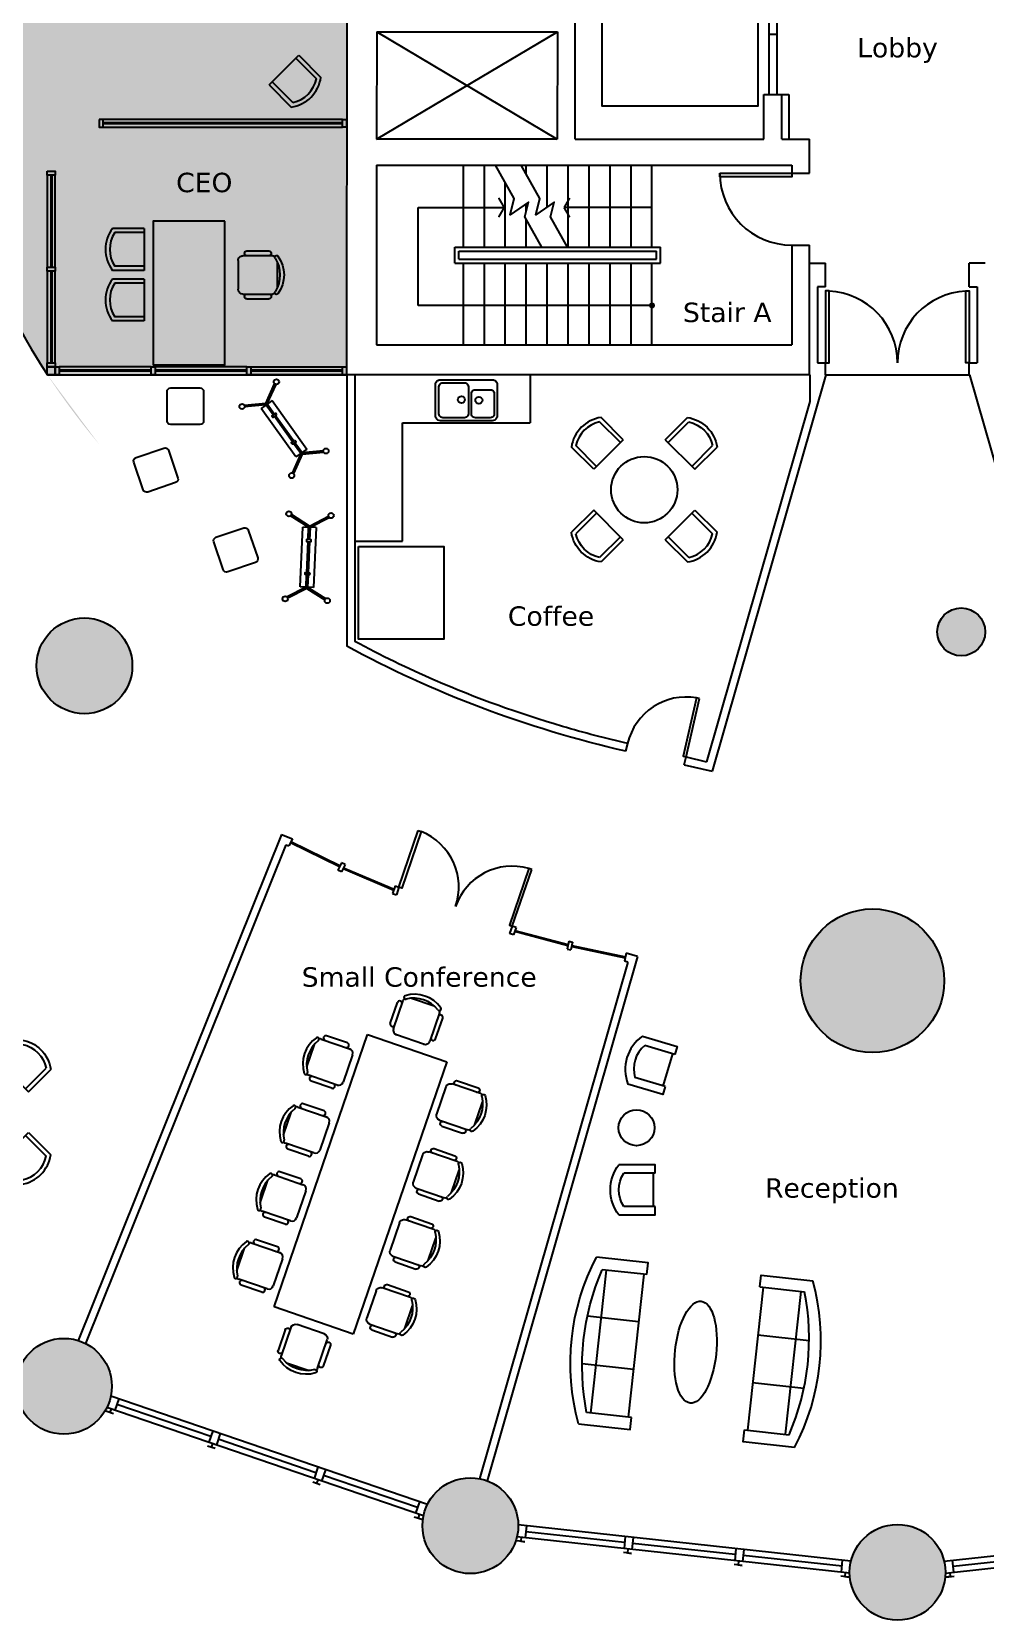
# Model space of a CAD drawing. Header units: centimetres. Extents: x -2286 to 2286, y -2018 to 2018.
# Drawn here: x -1102 to 112, y -2018 to 3 of the extents above; entities that cross this region are included whole.
import ezdxf
from ezdxf.enums import TextEntityAlignment as Align

# ---------------------------------------------------------------- set-up
doc = ezdxf.new("R2010")
doc.units = ezdxf.units.CM
doc.header["$LTSCALE"] = 48
doc.header["$MEASUREMENT"] = 0
doc.layers.get('0').update_dxf_attribs({"linetype": 'CONTINUOUS'})
for name, color, linetype in [('A-door', 3, 'CONTINUOUS'), ('A-door-elev', 44, 'CONTINUOUS'), ('A-eqpt', 181, 'CONTINUOUS'), ('A-flor-patn', 5, 'CONTINUOUS'), ('A-flor-shft', 5, 'CONTINUOUS'), ('A-flor-strs', 12, 'CONTINUOUS'), ('A-mlwk', 30, 'CONTINUOUS'), ('A-note', 7, 'CONTINUOUS'), ('A-plbg-fixt', 3, 'CONTINUOUS'), ('A-wall', 1, 'CONTINUOUS'), ('A-wall-core', 7, 'CONTINUOUS'), ('A-wall-head', 8, 'CONTINUOUS'), ('A-wall-shel', 9, 'CONTINUOUS'), ('Elevator', 6, 'CONTINUOUS')]:
    doc.layers.add(name, color=color, linetype=linetype)
for name, color, linetype, true_color in [('A-flor-fill', 7, 'CONTINUOUS', 0xe8eafd), ('A-furn', 7, 'CONTINUOUS', 0x007300), ('A-furn-glass', 7, 'CONTINUOUS', 0x009494), ('A-furn-syst', 7, 'CONTINUOUS', 0x850000), ('A-shel-fill', 7, 'CONTINUOUS', 0x949494)]:
    doc.layers.add(name, color=color, linetype=linetype, true_color=true_color)
doc.styles.add('Title', font='verdana.ttf')

# ---------------------------------------------------------------- blocks, each defined once
blk = doc.blocks.new('Sofa-metric')
at = {"linetype": 'Continuous'}
for p, q in [((-30.48005080000001, -82.40293400000998), (-30.48007620000001, -16.7566340000099)), ((30.47992379999999, -82.40293400000998), (30.47994919999999, -16.7566340000099)), ((-91.44006858, -86.36000000001002), (-91.44006858, -29.13278400001005)), ((-91.43960376, -33.99002600001009), (91.43949199999999, -33.99002600001009)), ((91.43994919999999, -86.36000000001002), (91.43994919999999, -29.13278400001005)), ((-91.44006858, -82.40293400000998), (91.43994919999999, -82.40293400000998))]:
    blk.add_line(p, q, dxfattribs=at)
for points in [[(-91.44006858, -86.36000000001002), (-106.68006858, -86.36000000001002), (-106.68006858, -20.32000000001002)], [(106.6799492, -20.32000000001002), (106.6799492, -86.36000000001002), (91.43994919999999, -86.36000000001002)]]:
    blk.add_lwpolyline(points, dxfattribs=at)
for centre, radius, start, end in [((0, -290.1950000000101), 290.1950000000101, 68.43141000000074, 111.5686000000006), ((-2.540000000806231e-05, -323.07987200001), 307.8398719999932, 72.72032999999948, 107.2797000000005)]:
    blk.add_arc(centre, radius, start, end, dxfattribs=at)
blk = doc.blocks.new('OfficeChair')
at = {"color": 0}
for p, q in [((-9.599999999999909, 2.400000000000091), (-9.599999999999909, 17.40000000000009)), ((-5.952091793397813, 19.79999999999995), (5.952091793397813, 19.79999999999995)), ((9.599999999999909, 17.40000000000009), (9.599999999999909, 2.400000000000091)), ((-12, 4.400000000000091), (-12, 15.40000000000009)), ((12, 4.400000000000091), (12, 15.40000000000009)), ((7.199999999999818, 0), (-7.199999999999818, 0))]:
    blk.add_line(p, q, dxfattribs=at)
for centre, radius, start, end in [((-10.80000000000018, 15.40000000000009), 1.2, 0, 180), ((-8.93427515625126, 19.21854397323614), 0.8634848993067097, 126.1745029890212, 306.1745029890212), ((-7.199999999999818, 17.40000000000009), 2.4, 153.7164312021626, 180), ((0, 7), 16, 53.8254970109788, 126.1745029890212), ((0, 5.258873381212197), 15.71215325983861, 57.57575250459609, 122.4242474954039), ((8.93427515625126, 19.21854397323614), 0.8634848993067097, 233.8254970109788, 53.8254970109788), ((7.199999999999818, 17.40000000000009), 2.4, 0, 26.28356879783745), ((10.80000000000018, 15.40000000000009), 1.2, 0, 180), ((-10.80000000000018, 4.400000000000091), 1.2, 180, 0), ((-7.199999999999818, 2.400000000000091), 2.4, 180, 270), ((7.199999999999818, 2.400000000000091), 2.4, 270, 0), ((10.80000000000018, 4.400000000000091), 1.2, 180, 0)]:
    blk.add_arc(centre, radius, start, end, dxfattribs=at)
blk = doc.blocks.new('CoffeeChair')
at = {"linetype": 'Continuous'}
for p, q in [((-10.49999999978263, -6.756363620752381e-05), (-10.50010151138667, 15.77575360218032)), ((-8.399999999825923, -5.405090894328168e-05), (-8.400094464599533, 14.68062594878722)), ((8.399999999826377, 5.405090894328168e-05), (8.399905535052767, 14.68073405060511)), ((10.49999999978286, 6.756363620752381e-05), (10.4998984887593, 15.77579851126859)), ((10.49999999978286, 6.756363620752381e-05), (-10.49999999978263, -6.756363620752381e-05))]:
    blk.add_line(p, q, dxfattribs=at)
for radius, start, end in [(17.54929558892543, 53.25083670738347, 126.7494083498814), (15.44929558892548, 57.06374148575811, 122.9369358688072)]:
    blk.add_arc((-7.144025016714295e-05, 1.714205174906283), radius, start, end, dxfattribs=at)
blk = doc.blocks.new('Armchair')
at = {"linetype": 'Continuous'}
for p, q in [((-8.400000000000091, -1.090599999999995), (-8.400000000000091, 14.68068000000017)), ((8.400000000000091, -1.090599999999995), (8.400000000000091, 14.68068000000017)), ((-8.400000000000091, 0), (8.400000000000091, 0))]:
    blk.add_line(p, q, dxfattribs=at)
for points in [[(-8.399999999999864, -1.090600000000222), (-12.59999999999991, -1.090600000000222), (-12.59999999999991, 17.10940000000005)], [(12.60000000000014, 17.10940000000005), (12.60000000000014, -1.090600000000222), (8.400000000000091, -1.090600000000222)]]:
    blk.add_lwpolyline(points, dxfattribs=at)
for centre, radius, start, end in [((1.415871179233363e-05, 0.7710485230256836), 20.63253188985312, 52.36092215948872, 127.6390757890341), ((6.040997072886967e-05, 1.71420517533079), 15.44929558892548, 57.0634328084535, 122.9366271914925)]:
    blk.add_arc(centre, radius, start, end, dxfattribs=at)
blk = doc.blocks.new('Sink')
for points in [[(-13, 20.5), (13, 20.5), (13.64701334635447, 20.41477457682299), (14.25, 20.1650390625), (14.76774088541697, 19.76774088541674), (15.1650390625, 19.25), (15.41477457682322, 18.64701334635424), (15.5, 18), (15.5, 2.5), (15.41477457682322, 1.852986653645985), (15.1650390625, 1.25), (14.76774088541697, 0.7322591145834849), (14.25, 0.3349609375), (13.64701334635447, 0.08522542317723492), (13, 0), (-13, 0), (-13.64701334635447, 0.08522542317723492), (-14.25, 0.3349609375), (-14.76774088541697, 0.7322591145834849), (-15.1650390625, 1.25), (-15.41477457682322, 1.852986653645985), (-15.5, 2.5), (-15.5, 18), (-15.41477457682322, 18.64701334635424), (-15.1650390625, 19.25), (-14.76774088541697, 19.76774088541674), (-14.25, 20.1650390625), (-13.64701334635447, 20.41477457682299), (-13, 20.5)], [(-11.75, 19), (-1, 19), (-0.4823811848955302, 18.93182373046875), (0, 18.73203531901049), (0.4141845703125, 18.4141845703125), (0.7320353190107198, 18), (0.93182373046875, 17.51761881510424), (1, 17), (1, 3.5), (0.93182373046875, 2.982381184895985), (0.7320353190107198, 2.5), (0.4141845703125, 2.0858154296875), (0, 1.767964680989735), (-0.4823811848955302, 1.56817626953125), (-1, 1.5), (-11.75, 1.5), (-12.26761881510447, 1.56817626953125), (-12.75, 1.767964680989735), (-13.1641845703125, 2.0858154296875), (-13.48203531901072, 2.5), (-13.68182373046875, 2.982381184895985), (-13.75, 3.5), (-13.75, 17), (-13.68182373046875, 17.51761881510424), (-13.48203531901072, 18), (-13.1641845703125, 18.4141845703125), (-12.75, 18.73203531901049), (-12.26761881510447, 18.93182373046875), (-11.75, 19)], [(4.5, 15.5), (12, 15.5), (12.51761881510447, 15.43182373046875), (13, 15.23203531901049), (13.4141845703125, 14.9141845703125), (13.73203531901072, 14.5), (13.93182373046875, 14.01761881510424), (14, 13.5), (14, 3.5), (13.93182373046875, 2.982381184895985), (13.73203531901072, 2.5), (13.4141845703125, 2.0858154296875), (13, 1.767964680989735), (12.51761881510447, 1.56817626953125), (12, 1.5), (4.5, 1.5), (3.98238118489553, 1.56817626953125), (3.5, 1.767964680989735), (3.0858154296875, 2.0858154296875), (2.76796468098928, 2.5), (2.56817626953125, 2.982381184895985), (2.5, 3.5), (2.5, 13.5), (2.56817626953125, 14.01761881510424), (2.76796468098928, 14.5), (3.0858154296875, 14.9141845703125), (3.5, 15.23203531901049), (3.98238118489553, 15.43182373046875), (4.5, 15.5)]]:
    blk.add_lwpolyline(points)
for centre in [(-2.5, 10.5), (6.25, 10.25)]:
    blk.add_circle(centre, 1.75)
blk = doc.blocks.new('*U7')
at = {"layer": 'A-furn', "yscale": 2.54, "zscale": 2.54}
for p, xscale, rotation in [((-59.43973203721407, 20.39536481168221), 2.54, 71.06153186498028), ((59.43973203721436, -20.39536481168164), -2.54, 251.0615318649803)]:
    blk.add_blockref('OfficeChair', p, dxfattribs=dict(at, xscale=xscale, rotation=rotation))
blk = doc.blocks.new('*U8')
at = {"layer": 'A-wall', "color": 0, "linetype": 'ByBlock', "lineweight": -2, "transparency": 16777216}
for p in [(89.03125351444827, 259.4704189260233), (59.35416900963218, 172.9802792840156), (29.67708450481609, 86.49013964200778), (0, 0)]:
    blk.add_blockref('*U7', p, dxfattribs=at)

msp = doc.modelspace()

# ---------------------------------------------------------------- hatches: boundary and pattern name
at = {"layer": 'A-flor-fill'}
h = msp.add_hatch(color=256, dxfattribs=at)
h.dxf.hatch_style = 1
h.paths.add_polyline_path([(1038.39236687405, 1201.298669397598, 1), (916.4723668740497, 1201.298669397598, 1)])
h.paths.add_polyline_path([(1916.516703142678, 128.748963809152, 1), (2099.396703142678, 128.748963809152, 1)])
h.paths.add_polyline_path([(1607.486372009439, -116.9105131654046, 1), (1485.566372009439, -116.9105131654046, 1)])
h.paths.add_polyline_path([(91.55092720561959, 923.9920623268588, 1), (-91.3290727943803, 923.9920623268588, 1)])
h.paths.add_polyline_path([(111.4973584997558, -760.3382769764362, 1), (50.53735849975578, -760.3382769764362, 1)])
h.paths.add_polyline_path([(732.6353299377148, -993.1944696397625, 1), (671.6753299377148, -993.1944696397625, 1)])
h.paths.add_polyline_path([(59.52319557057933, -1204.308879529106, 1), (-123.3568044294208, -1204.308879529106, 1)])
h.paths.add_polyline_path([(-973.8901556576553, -803.5186536380791, 1), (-1095.810155657655, -803.5186536380791, 1)])
h.paths.add_polyline_path([(-1140.830466512913, -685.0511847122086, 1), (-1201.790466512913, -685.0511847122086, 1)])
h.paths.add_polyline_path([(-1052.920558636741, 776.1319916199685, 1), (-1113.880558636741, 776.1319916199685, 1)])
h.paths.add_polyline_path([(-1309.946514832543, 671.0814089904317, 1), (-1127.066514832543, 671.0814089904317, 1)])
h = msp.add_hatch(color=256, dxfattribs=at)
h.dxf.hatch_style = 1
edge = h.paths.add_edge_path()
edge.add_line((-700.9290977978502, 433.0409012155934), (-1082.150927205622, 433.1385325023165))
edge.add_ellipse((3.374644518381619, 0.09367149388262078), major_axis=(-1219.200000930956, 0), ratio=0.7801877187911285, start_angle=332.9183807886959, end_angle=356.4781850931019)
edge.add_line((-1213.522875674057, 58.52482332331467), (-2207.982255270148, 58.52482354280807))
edge.add_arc((-2225.04, 2.220050873802393e-07), 60.96, 0, 73.75061869493283, ccw=False)
edge.add_arc((-2225.04, -2.22005096404132e-07), 60.96000000000001, -73.75061869493283, 4.173214165348327e-07, ccw=False)
edge.add_line((-2207.982255270148, -58.52482354280809), (-1213.508073381322, -58.52482376230438))
edge.add_ellipse((3.374644518381619, 0.09367149388262078), major_axis=(-1219.200000930956, 0), ratio=0.7801877187911285, start_angle=363.5331209494697, end_angle=387.0942941384804)
edge.add_line((-1082.028112448621, -433.1385325022462), (-701.150952186485, -433.2360755188611))
edge.add_line((-701.1509521864849, -433.2360755188611), (-700.9290977978503, 433.0409012155934))
at = {"layer": 'A-shel-fill'}
h = msp.add_hatch(color=256, dxfattribs=at)
h.dxf.hatch_style = 1
h.paths.add_polyline_path([(604.6559894777557, 1897.81034185076, 1), (482.7359894777557, 1897.81034185076, 1)])
h.paths.add_polyline_path([(1121.887274026149, 1720.334428369606, 1), (999.9672740261485, 1720.334428369606, 1)])
h.paths.add_polyline_path([(1461.436914816435, 1427.309968672609, 1), (1583.356914816435, 1427.309968672609, 1)])
h.paths.add_polyline_path([(1833.176967312938, 1026.926460509153, 1), (1955.096967312938, 1026.926460509153, 1)])
h.paths.add_polyline_path([(2199.981485038658, 538.9210484727616, 1), (2078.061485038658, 538.9210484727616, 1)])
h.paths.add_polyline_path([(2164.08, -2.220051555923419e-07, 1), (2286, -2.220051555923419e-07, 1)])
h.paths.add_polyline_path([(2199.981485038658, -538.9210484727616, 1), (2078.061485038658, -538.9210484727616, 1)])
h.paths.add_polyline_path([(1955.096967312938, -1026.926460509153, 1), (1833.176967312938, -1026.926460509153, 1)])
h.paths.add_polyline_path([(1583.356914816435, -1427.309968672609, 1), (1461.436914816435, -1427.309968672609, 1)])
h.paths.add_polyline_path([(1121.887274026149, -1720.334428369606, 1), (999.9672740261485, -1720.334428369606, 1)])
h.paths.add_polyline_path([(604.6559894777557, -1897.81034185076, 1), (482.7359894777557, -1897.81034185076, 1)])
h.paths.add_polyline_path([(-482.7359894777557, -1897.81034185076, 1), (-604.6559894777557, -1897.81034185076, 1)])
h.paths.add_polyline_path([(-999.9672740261484, -1720.334428369606, 1), (-1121.887274026149, -1720.334428369606, 1)])
h.paths.add_polyline_path([(-1461.436914816435, -1427.309968672609, 1), (-1583.356914816435, -1427.309968672609, 1)])
h.paths.add_polyline_path([(-1833.176967312938, -1026.926460509153, 1), (-1955.096967312938, -1026.926460509153, 1)])
h.paths.add_polyline_path([(-2199.981485038658, -538.9210484727616, 1), (-2078.061485038658, -538.9210484727616, 1)])
h.paths.add_polyline_path([(-2164.08, -2.220051555923419e-07, 1), (-2286, -2.220051555923419e-07, 1)])
h.paths.add_polyline_path([(-2078.061485038658, 538.9210484727616, 1), (-2199.981485038658, 538.9210484727616, 1)])
h.paths.add_polyline_path([(-1833.176967312938, 1026.926460509153, 1), (-1955.096967312938, 1026.926460509153, 1)])
h.paths.add_polyline_path([(-1583.356914816435, 1427.309968672609, 1), (-1461.436914816435, 1427.309968672609, 1)])
h.paths.add_polyline_path([(-1121.887274026149, 1720.334428369606, 1), (-999.9672740261484, 1720.334428369606, 1)])
h.paths.add_polyline_path([(-604.6559894777557, 1897.81034185076, 1), (-482.7359894777557, 1897.81034185076, 1)])
h = msp.add_hatch(color=256, dxfattribs=at)
h.dxf.hatch_style = 1
h.paths.add_polyline_path([(60.95999987288815, -1957.138535645896, 1), (-60.96000012711185, -1957.138535645896, 1)])

# ---------------------------------------------------------------- linework, layer by layer
at = {"layer": 'A-door'}
msp.add_lwpolyline([(-226.170668823462, -176.5985325023153), (-134.7309272056243, -176.5985325023153), (-134.7309272056243, -181.0435325023153), (-226.170668823462, -181.0435325023153), (-226.170668823462, -176.5985325023153)], dxfattribs=at)
for points in [[(-91.55092720562195, -417.8985325023153), (-87.10592720562194, -417.8985325023153), (-87.10592720562194, -326.4585325023153), (-91.55092720562195, -326.4585325023153)], [(91.32907279437806, -417.8985325023153), (86.88407279437806, -417.8985325023153), (86.88407279437806, -326.4585325023153), (91.32907279437806, -326.4585325023153)], [(-252.0242866802363, -845.2392323024444), (-255.7367928551679, -844.3828457652413), (-272.8645235992234, -918.6329692638535), (-269.1520174242918, -919.4893558010566)], [(-609.9651313528835, -1013.115650897493), (-606.3613755344667, -1014.352196085194), (-631.0922792884816, -1086.427312453534), (-634.6960351068984, -1085.190767265833)], [(-465.6348233020994, -1062.639247071098), (-469.2385791205174, -1061.402701883397), (-493.9694828745323, -1133.477818251737), (-490.3657270561143, -1134.714363439439)]]:
    msp.add_lwpolyline(points, close=True, dxfattribs=at)
for centre, radius, start, end in [((-134.7309272056243, -176.5985325023153), 91.43974161783854, 180, 270), ((-91.55092720562195, -417.8985325023153), 91.44000000000058, 0, 87.21697924614284), ((91.32907279437806, -417.8985325023153), 91.44000000000058, 92.78302075385716, 180), ((-269.1520174242918, -919.4893558010566), 76.295190543048, 79.87285339840157, 167.0104481722672), ((-634.6960351068984, -1085.190767265833), 76.295190543048, 341.0615318649882, 68.19912663892514), ((-490.3657270561143, -1134.714363439439), 76.295190543048, 73.92393709113561, 161.0615318649882)]:
    msp.add_arc(centre, radius, start, end, dxfattribs=at)
at = {"layer": 'A-door-elev'}
for p, q in [((-163.9409272056266, 76.26853250231531), (-163.9409272056266, -76.26853250231531)), ((-153.7809272056266, 76.26853250231531), (-153.7809272056266, -76.26853250231531)), ((-153.7809272056266, 0), (-163.9409272056266, 0))]:
    msp.add_line(p, q, dxfattribs=at)
at = {"layer": 'A-eqpt'}
msp.add_lwpolyline([(-685.8372438871635, -651.7622655393933), (-577.4143757924127, -651.7622655393933), (-577.4143757924127, -769.5908088477995), (-685.8372438871635, -769.5908088477995)], close=True, dxfattribs=at)
at = {"layer": 'A-flor-patn'}
msp.add_line((-1082.028112448621, -433.1385325022462), (-701.1509521864847, -433.2360755188611), dxfattribs=at)
for centre, radius in [((-1034.850155657655, -803.5186536380791), 60.96), ((81.01735849975583, -760.3382769764362), 30.48), ((-31.91680442942074, -1204.308879529106), 91.44)]:
    msp.add_circle(centre, radius, dxfattribs=at)
msp.add_ellipse((3.374644518381619, 0.09367149388262078), major_axis=(-1219.200000930956, 0), ratio=0.7801877187911285, start_param=6.344849900619021, end_param=6.756069948399871, dxfattribs=at)
at = {"layer": 'A-flor-shft'}
for p, q in [((-663.050927205622, -133.4185325023153), (-432.9590727943815, 3.243532502315302)), ((-662.8290727943815, 3.243532502315302), (-433.180927205622, -133.4185325023153))]:
    msp.add_line(p, q, dxfattribs=at)
at = {"layer": 'A-flor-strs'}
for p, q in [((-552.560927205622, -270.5785325023153), (-552.560927205622, -166.4385325023153)), ((-525.8909272056219, -270.5785325023153), (-525.8909272056219, -166.4385325023153)), ((-472.5509272056219, -177.8658453278358), (-472.5509272056219, -166.4385325023153)), ((-445.880927205622, -219.4055836904662), (-445.880927205622, -166.4385325023153)), ((-419.2109272056219, -270.5785325023153), (-419.2109272056219, -166.4385325023153)), ((-392.5409272056219, -270.5785325023153), (-392.5409272056219, -166.4385325023153)), ((-365.870927205622, -270.5785325023153), (-365.870927205622, -166.4385325023153)), ((-339.200927205622, -270.5785325023153), (-339.200927205622, -166.4385325023153)), ((-312.5309272056219, -270.5785325023153), (-312.5309272056219, -166.4385325023153)), ((-499.2209272056219, -270.5785325023153), (-499.2209272056219, -188.3379709788778)), ((-609.913757202366, -344.8735325023153), (-609.913757202366, -220.2168003245809)), ((-609.913757202366, -220.2168003245809), (-500.6116950278875, -220.2168003245809)), ((-472.5509272056219, -224.5351930654662), (-472.5509272056219, -215.2324534007528)), ((-312.5309272056219, -220.4135325023153), (-424.3320566402318, -220.4135325023153)), ((-472.5509272056219, -270.5785325023153), (-472.5509272056219, -235.4790728668983)), ((-563.24316923036, -290.8985325023153), (-563.24316923036, -270.5785325023153)), ((-563.24316923036, -270.5785325023153), (-301.62316923036, -270.5785325023153)), ((-558.16316923036, -275.6585325023153), (-306.70316923036, -275.6585325023153)), ((-558.16316923036, -285.8185325023153), (-558.16316923036, -275.6585325023153)), ((-306.70316923036, -285.8185325023153), (-306.70316923036, -275.6585325023153)), ((-301.62316923036, -290.8985325023153), (-301.62316923036, -270.5785325023153)), ((-563.24316923036, -290.8985325023153), (-301.62316923036, -290.8985325023153)), ((-558.16316923036, -285.8185325023153), (-306.70316923036, -285.8185325023153)), ((-552.560927205622, -395.0385325023153), (-552.560927205622, -290.8985325023153)), ((-525.8909272056219, -395.0385325023153), (-525.8909272056219, -290.8985325023153)), ((-499.2209272056219, -395.0385325023153), (-499.2209272056219, -290.8985325023153)), ((-472.5509272056219, -395.0385325023153), (-472.5509272056219, -290.8985325023153)), ((-445.880927205622, -395.0385325023153), (-445.880927205622, -290.8985325023153)), ((-419.2109272056219, -395.0385325023153), (-419.2109272056219, -290.8985325023153)), ((-392.5409272056219, -395.0385325023153), (-392.5409272056219, -290.8985325023153)), ((-365.870927205622, -395.0385325023153), (-365.870927205622, -290.8985325023153)), ((-339.200927205622, -395.0385325023153), (-339.200927205622, -290.8985325023153)), ((-312.5309272056219, -395.0385325023153), (-312.5309272056219, -290.8985325023153)), ((-309.8298511673935, -344.8735325023153), (-609.913757202366, -344.8735325023153))]:
    msp.add_line(p, q, dxfattribs=at)
for points in [[(-452.693424147333, -270.5785325023153), (-474.4352566327037, -232.1483950635739), (-469.7622602134344, -213.2682038200847), (-492.9740733644753, -229.6179035271159), (-487.7676728110907, -208.5823916456051), (-511.6105068768443, -166.4385041130534)], [(-420.0988186030861, -270.5785325023153), (-441.8406053468972, -232.1483950635739), (-437.1676606040594, -213.2682038200847), (-460.3794737551003, -229.6179035271159), (-455.1730732017157, -208.5823916456051), (-479.0159072674693, -166.4385041130534)]]:
    msp.add_lwpolyline(points, dxfattribs=at)
at = {"layer": 'A-flor-strs', "const_width": 2.54, "flags": 128}
for points in [[(-500.6116950278875, -220.2168003245809), (-507.6833975222978, -207.9682523082517)], [(-500.6116950278875, -220.2168003245809), (-507.6833975222978, -232.4653483409102)], [(-424.3320566402318, -220.4135325023153), (-417.2603541458216, -208.164984485986)], [(-424.3320566402318, -220.4135325023153), (-417.2603541458216, -232.6620805186446)]]:
    msp.add_lwpolyline(points, dxfattribs=at)
at = {"layer": 'A-flor-strs', "const_width": 3.81, "flags": 128}
msp.add_lwpolyline([(-310.625927205622, -344.8735325023153, -1), (-314.435927205622, -344.8735325023153, -1)], format="xyb", close=True, dxfattribs=at)
at = {"layer": 'A-furn'}
for p, q in [((-804.0000011474981, -469.467304668277), (-792.7554552693837, -444.626867682183)), ((-802.2645296460087, -470.2529023181734), (-791.0199837678954, -445.4124653320782)), ((-804.0000011474981, -469.467304668277), (-831.134723557617, -472.1494607768592)), ((-803.8126129187154, -471.3630659010591), (-830.9473353288355, -474.045222009639)), ((-796.0721965551804, -465.8122479866316), (-810.0049460095437, -475.8037202325997)), ((-765.5984026941247, -537.7270511408761), (-810.0049460095437, -475.8037202325997)), ((-803.8126129187154, -471.3630659010591), (-802.2645296460087, -470.2529023181734)), ((-794.6411796257296, -484.1523004665758), (-803.8126129187154, -471.3630659010591)), ((-802.2645296460087, -470.2529023181734), (-793.0930963530227, -483.04213688369)), ((-796.0721965551804, -465.8122479866316), (-751.6656532397637, -527.735578894908)), ((-791.5977584915454, -485.1273318640401), (-768.5247574850553, -517.3018036805812)), ((-770.0728407577609, -518.411967263467), (-793.1458417642522, -486.2374954469259)), ((-759.4060696032965, -533.2863968093344), (-768.5775028962823, -520.4971622438165)), ((-767.0294196235756, -519.3869986609313), (-757.8579863305897, -532.1762332264492)), ((-759.4060696032965, -533.2863968093344), (-770.6506154814085, -558.1268337954284)), ((-757.6705981018082, -534.0719944592296), (-768.9151439799202, -558.9124314453236)), ((-751.6656532397637, -527.735578894908), (-765.5984026941247, -537.7270511408761)), ((-757.8579863305897, -532.1762332264492), (-759.4060696032965, -533.2863968093344)), ((-757.8579863305897, -532.1762332264492), (-730.7232639204697, -529.494077117867)), ((-757.6705981018082, -534.0719944592296), (-730.5358756916881, -531.389838350648)), ((-749.4633553150408, -627.1591522310322), (-772.4596326590975, -612.5079287333033)), ((-748.4397509051643, -625.5525225250686), (-771.4360282492221, -610.9012990273426)), ((-748.4397509051643, -625.5525225250686), (-724.2532804875814, -612.962773901507)), ((-747.5601709702652, -627.2423048004301), (-723.3737005526823, -614.6525561768674)), ((-760.4021954700884, -702.9539157444973), (-757.0760926941492, -626.8265419534371)), ((-739.9474335911591, -627.5749150780248), (-757.0760926941492, -626.8265419534371)), ((-751.9905042770106, -685.0001831952763), (-750.2623091290149, -645.4454950578455)), ((-750.1503065491983, -642.8819957213598), (-749.4633553150408, -627.1591522310322)), ((-748.359124784238, -645.5286476272446), (-750.0873199322338, -685.0833357646743)), ((-749.4633553150408, -627.1591522310322), (-747.5601709702652, -627.2423048004301)), ((-747.5601709702652, -627.2423048004301), (-748.2471222044214, -642.9651482907583)), ((-739.9474335911591, -627.5749150780248), (-743.2735363670994, -703.7022888690839)), ((-752.7894580909812, -703.286526022092), (-776.9759285085629, -715.8762746456536)), ((-751.9098781560808, -704.9763082974523), (-776.0963485736648, -717.5660569210133)), ((-743.2735363670994, -703.7022888690839), (-760.4021954700884, -702.9539157444973)), ((-752.7894580909812, -703.286526022092), (-752.1025068568249, -687.5636825317627)), ((-750.8862737462055, -703.3696785914899), (-752.7894580909812, -703.286526022092)), ((-751.9098781560808, -704.9763082974523), (-728.9136008120254, -719.6275317951789)), ((-750.1993225120481, -687.6468351011611), (-750.8862737462055, -703.3696785914899)), ((-750.8862737462055, -703.3696785914899), (-727.8899964021476, -718.0209020892171)), ((-793.5644662421927, -1619.230516866819), (-674.6979245579205, -1272.808893564614)), ((-674.6979245579205, -1272.808893564614), (-573.7927616422443, -1307.432158820233)), ((-573.7927616422443, -1307.432158820233), (-692.6593033265177, -1653.853782122439)), ((-692.6593033265177, -1653.853782122439), (-793.5644662421927, -1619.230516866819))]:
    msp.add_line(p, q, dxfattribs=at)
for points in [[(-856.0909272056219, -237.5585325023188), (-947.530927205622, -237.5585325023188), (-947.530927205622, -420.4385325023165), (-856.0909272056219, -420.4385325023165)], [(-790.0440278692813, -484.0131184461559), (-791.5393657307587, -481.9279234658059), (-796.1949102479936, -485.26651388446), (-794.6995723865163, -487.3517088648095)], [(-766.9710268627889, -516.1875902626971), (-765.4756890013115, -518.2727852430471), (-770.1312335185453, -521.6113756617001), (-771.626571380025, -519.5261806813512)], [(-746.4489976945476, -645.6121035340884), (-746.3369951147322, -643.0486041976034), (-752.0604336388874, -642.7985398145154), (-752.172436218703, -645.3620391510021)], [(-748.1771928425422, -685.1667916715188), (-748.2891954223588, -687.7302910080044), (-754.012633946514, -687.4802266249187), (-753.9006313666986, -684.9167272884318)]]:
    msp.add_lwpolyline(points, close=True, dxfattribs=at)
at = {"layer": 'A-furn', "flags": 128}
for points in [[(-925.0744566646158, -449.8864933825961), (-887.7888127859604, -449.8867333019938, -0.4142135623731023), (-883.1476547697328, -454.5279510468941), (-883.1478946891306, -491.8135949255494, -0.41421356237309), (-887.7891124340314, -496.4547529417777), (-925.0747563126866, -496.4545130223799, -0.4142135623731014), (-929.7159143289144, -491.8132952774797), (-929.7156744095166, -454.5276513988244, -0.4142135623730911)], [(-969.0567576656426, -538.3094777201699), (-933.7591213504468, -526.2971461370173, -0.4142135623731023), (-927.8701403165061, -529.1956202647352), (-915.857808733353, -564.4932565799311, -0.41421356237309), (-918.7562828610709, -570.3822376138729), (-954.0539191762679, -582.394569197026, -0.4142135623731014), (-959.9429002102086, -579.4960950693081), (-971.9552317933617, -544.1984587541117, -0.4142135623730911)], [(-867.4437959736238, -639.9224394121887), (-832.1461596584278, -627.9101078290363, -0.4142135623731023), (-826.2571786244871, -630.8085819567541), (-814.2448470413341, -666.1062182719501, -0.41421356237309), (-817.1433211690519, -671.9951993058919), (-852.440957484249, -684.0075308890449, -0.4142135623731014), (-858.3299385181897, -681.1090567613271), (-870.3422701013427, -645.8114204461306, -0.4142135623730911)]]:
    msp.add_lwpolyline(points, format="xyb", close=True, dxfattribs=at)
at = {"layer": 'A-furn'}
for centre, radius in [((-790.5627029984295, -442.0925594694071), 3.351250608224261), ((-834.2384867575961, -473.4133969451747), 3.351250608224261), ((-727.4321124917091, -530.1259021823324), 3.351250608224261), ((-771.1078962508757, -561.4467396581), 3.351250608224261), ((-774.6576284054948, -609.9781668200126), 3.351250608224261), ((-720.9634445319463, -612.3241347043609), 3.351250608224261), ((-779.3861845293, -718.2046961181595), 3.351250608224261), ((-725.6920006557502, -720.5506640025084), 3.351250608224261), ((-332.1682936495735, -1391.326370333186), 22.86)]:
    msp.add_circle(centre, radius, dxfattribs=at)
msp.add_ellipse((-256.9794668081568, -1677.008949946558), major_axis=(-7.076778328077214, -64.82669387347568), ratio=0.4018112649245928, dxfattribs=at)
at = {"layer": 'A-furn-glass'}
for p, q in [((-706.2309272056254, -112.463532502313), (-1011.030927205622, -112.4635325023165)), ((-706.2309272056254, -113.733532502313), (-1011.030927205622, -113.7335325023165)), ((-1077.705927205622, -179.1385325023165), (-1077.705927205622, -295.9785325023165)), ((-1076.435927205622, -179.1385325023165), (-1076.435927205622, -295.9785325023165)), ((-1077.705927205622, -301.0585325023164), (-1077.705927205622, -417.8985325023165)), ((-1076.435927205622, -301.0585325023164), (-1076.435927205622, -417.8985325023165)), ((-950.070927205622, -427.4235325023164), (-1066.910927205622, -427.4235325023164)), ((-950.070927205622, -428.6935325023165), (-1066.910927205622, -428.6935325023165)), ((-828.150927205622, -427.4235325023164), (-944.9909272056219, -427.4235325023164)), ((-828.150927205622, -428.6935325023165), (-944.9909272056219, -428.6935325023165)), ((-706.2309272056219, -427.4235325023153), (-823.070927205622, -427.4235325023164)), ((-706.2309272056219, -428.6935325023153), (-823.070927205622, -428.6935325023165)), ((-710.2268369856527, -1059.349982469042), (-772.6834488497225, -1028.74504560735)), ((-709.6679999952563, -1058.209543422812), (-772.1246118593264, -1027.60460656112)), ((-705.6263997053425, -1061.582978831821), (-641.2120387958569, -1089.005689408388)), ((-705.1289350538207, -1060.414463140661), (-640.714574144335, -1087.837173717228)), ((-419.6940985724874, -1159.694013205215), (-487.3750228640776, -1141.791291798131)), ((-419.3693323156579, -1158.466240067202), (-487.0502566072481, -1140.563518660118)), ((-414.6918422352244, -1160.755958336832), (-346.6024469698453, -1174.944854637891)), ((-414.4327572339463, -1159.512666350968), (-346.3433619685672, -1173.701562652027))]:
    msp.add_line(p, q, dxfattribs=at)
at = {"layer": 'A-furn-syst'}
for p, q in [((-706.2309272056254, -108.018532502313), (-1011.030927205622, -108.0185325023165)), ((-1011.030927205622, -118.1785325023165), (-706.2309272056254, -118.1785325023165)), ((-1082.150927205622, -179.1385325023165), (-1082.150927205622, -295.9785325023165)), ((-1071.990927205622, -295.9785325023165), (-1071.990927205622, -179.1385325023165)), ((-1082.150927205622, -301.0585325023164), (-1082.150927205622, -417.8985325023165)), ((-1071.990927205622, -417.8985325023165), (-1071.990927205622, -301.0585325023164)), ((-950.070927205622, -422.9785325023165), (-1066.910927205622, -422.9785325023165)), ((-828.150927205622, -422.9785325023165), (-944.9909272056219, -422.9785325023165)), ((-823.070927205622, -422.9785325023165), (-706.2309272056219, -422.9785325023153)), ((-1066.910927205622, -433.1385325023165), (-950.070927205622, -433.1385325023165)), ((-944.9909272056219, -433.1385325023165), (-828.150927205622, -433.1385325023165)), ((-706.2309272056219, -433.1385325023153), (-823.070927205622, -433.1385325023165))]:
    msp.add_line(p, q, dxfattribs=at)
for points in [[(-1016.110927205622, -108.0185325023165), (-1016.110927205622, -118.1785325023165), (-1011.030927205622, -118.1785325023165), (-1011.030927205622, -108.0185325023165)], [(-701.1509272056254, -108.0185325023136), (-701.1509272056254, -118.1785325023136), (-706.2309272056254, -118.1785325023136), (-706.2309272056254, -108.0185325023136)], [(-1082.150927205622, -174.0585325023165), (-1071.990927205622, -174.0585325023165), (-1071.990927205622, -179.1385325023165), (-1082.150927205622, -179.1385325023165)], [(-1082.150927205622, -295.9785325023165), (-1071.990927205622, -295.9785325023165), (-1071.990927205622, -301.0585325023164), (-1082.150927205622, -301.0585325023164)], [(-1082.150927205622, -417.8985325023165), (-1071.990927205622, -417.8985325023165), (-1071.990927205622, -422.9785325023165), (-1082.150927205622, -422.9785325023165)], [(-1082.150927205622, -422.9785325023165), (-1071.990927205622, -422.9785325023165), (-1071.990927205622, -433.1385325023165), (-1082.150927205622, -433.1385325023165)], [(-1066.910927205622, -422.9785325023165), (-1066.910927205622, -433.1385325023165), (-1071.990927205622, -433.1385325023165), (-1071.990927205622, -422.9785325023165)], [(-944.9909272056219, -422.9785325023165), (-944.9909272056219, -433.1385325023165), (-950.070927205622, -433.1385325023165), (-950.070927205622, -422.9785325023165)], [(-823.070927205622, -422.9785325023165), (-823.070927205622, -433.1385325023165), (-828.150927205622, -433.1385325023165), (-828.150927205622, -422.9785325023165)], [(-701.150927205622, -422.9785325023153), (-701.150927205622, -433.1385325023153), (-706.2309272056219, -433.1385325023153), (-706.2309272056219, -422.9785325023153)]]:
    msp.add_lwpolyline(points, close=True, dxfattribs=at)
msp.add_circle((-322.4263948100481, -579.3491915101438), 42.18285275286378, dxfattribs=at)
at = {"layer": 'A-mlwk'}
for p, q in [((-467.4709272056185, -433.1385325023153), (-467.4709272056115, -494.0985325023407)), ((-630.0309272056196, -644.7417760460061), (-630.0309272056196, -494.0985325023407)), ((-630.0309272056196, -494.0985325023407), (-467.4709272056115, -494.0985325023407)), ((-690.9909272056185, -644.7417760460061), (-630.0309272056196, -644.7417760460061))]:
    msp.add_line(p, q, dxfattribs=at)
at = {"layer": 'A-wall'}
for p, q in [((-147.4309272056219, -76.26853250231531), (-138.5409272056219, -76.26853250231531)), ((-138.5409272056219, -76.26853250231531), (-138.5409272056219, -133.4185325023153)), ((-111.8709272056219, -290.8985325023153), (-91.55092720562195, -290.8985325023153)), ((-91.55092720562195, -321.3785325023153), (-91.55092720562195, -290.8985325023153)), ((111.6490727943781, -290.8985325023153), (91.32907279437575, -290.8985325023153)), ((91.32907279437575, -321.3785325023153), (91.32907279437575, -290.8985325023153)), ((-101.7109272056219, -321.3785325023153), (-101.7109272056219, -417.8985325023153)), ((-91.55092720562195, -321.3785325023153), (-101.7109272056219, -321.3785325023153)), ((91.32907279437575, -321.3785325023153), (101.4890727943781, -321.3785325023153)), ((101.4890727943781, -321.3785325023153), (101.4890727943781, -417.8985325023153)), ((-101.7109272056219, -417.8985325023153), (-91.55092720562195, -417.8985325023153)), ((-91.55092720562195, -433.1385325023153), (-91.55092720562195, -417.8985325023153)), ((91.32907279437806, -417.8985325023153), (101.4890727943781, -417.8985325023153)), ((91.32907279437806, -433.1385325023153), (91.32907279437806, -417.8985325023153)), ((-700.9290727943816, -433.1385325023153), (-700.9290727943816, -778.3859925420323)), ((-690.7690727943815, -433.1385325023153), (-690.7690727943815, -772.3527844228819)), ((-690.7690727943815, -433.1385325023153), (-690.7690727943815, -772.3527844228819)), ((-91.32907279438153, -433.1385325023153), (-235.8500201617169, -937.5993963598002)), ((-111.6490727943815, -433.1385325023159), (-111.6490727943815, -467.1760975225596)), ((91.55092720562078, -433.1385325023153), (234.9005430046336, -933.5107784425812)), ((-111.6490727943815, -467.1760975225596), (-242.9612905245197, -925.5309311842731)), ((-345.6861129969315, -912.2628321169354), (-343.402140922897, -902.36162505697)), ((-271.4359894983239, -929.3905628610106), (-269.1520174242895, -919.489355801045)), ((-271.4359894983251, -929.3905628610106), (-235.8500201617169, -937.5993963598002)), ((-269.1520174242895, -919.489355801045), (-242.9612905245197, -925.5309311842731)), ((-784.184730549984, -1017.966496741399), (-1042.991917930853, -1662.072566043254)), ((-784.1847305271439, -1017.966496867903), (-770.0435809101291, -1023.648528645251)), ((-770.0435809101291, -1023.648528645251), (-774.7644798461887, -1032.701123613859)), ((-778.5453186340442, -1031.181951074954), (-1033.564484806105, -1665.860587252061)), ((-778.5453186340442, -1031.181951074954), (-774.7644798461887, -1032.701123613859)), ((-707.7284604501403, -1054.210011835054), (-712.1663765307687, -1063.3495140568)), ((-707.5966254198959, -1065.568472097114), (-712.1663765307688, -1063.3495140568)), ((-703.1587093392674, -1056.428969875368), (-707.7284604501403, -1054.210011835054)), ((-703.1587093392674, -1056.428969875368), (-707.5966254198959, -1065.568472097114)), ((-639.3209675506824, -1083.603829014474), (-642.6248084255569, -1093.232458759978)), ((-639.311386032658, -1083.607116690056), (-642.615226907534, -1093.23574643556)), ((-639.3209675506824, -1083.603829014474), (-634.5159597927936, -1085.252555931409)), ((-639.311386032658, -1083.607116690056), (-634.5063782747694, -1085.25584360699)), ((-634.5159597927936, -1085.252555931409), (-637.8198006676682, -1094.881185676912)), ((-634.5114507641207, -1085.239414933025), (-637.8153290480188, -1094.868153702432)), ((-634.5063782747694, -1085.25584360699), (-637.8102191496447, -1094.884473352494)), ((-642.6248084255569, -1093.232458759978), (-637.8198006676682, -1094.881185676912)), ((-642.615226907534, -1093.23574643556), (-637.8102191496447, -1094.884473352494)), ((-490.3657270561143, -1134.714363439439), (-493.6695679309888, -1144.342993184942)), ((-488.8645601731001, -1145.991720101877), (-493.6695679309888, -1144.342993184942)), ((-485.5607192982256, -1136.363090356372), (-490.3657270561143, -1134.714363439439)), ((-485.5607192982256, -1136.363090356372), (-488.8645601731001, -1145.991720101877)), ((-418.4775297363811, -1154.110710926721), (-420.5859011517642, -1164.049542345696)), ((-420.5859011517641, -1164.049542345696), (-415.6164854422769, -1165.103728053387)), ((-418.4775297363811, -1154.110710926721), (-413.5081140268939, -1155.164896634413)), ((-413.5081140268939, -1155.164896634413), (-415.616485442277, -1165.103728053387)), ((-345.5570814791587, -1169.301221052353), (-347.3887274592537, -1179.345196237565)), ((-330.9064465505106, -1173.498422046759), (-345.5570814791587, -1169.301221052353)), ((-343.4716704992128, -1180.467378002922), (-531.8491264932026, -1838.012570676366)), ((-330.9064465505094, -1173.498422046759), (-522.0820365407706, -1840.810704672636)), ((-343.4716704992128, -1180.467378002922), (-347.3887274592537, -1179.345196237565))]:
    msp.add_line(p, q, dxfattribs=at)
at = {"layer": 'A-wall', "extrusion": (0, 0, -1)}
msp.add_ellipse((0, -0.09367149388146573), major_axis=(-1219.200000930956, 0), ratio=0.7801877187911285, start_param=11.28305288220283, end_param=11.60806723338185, dxfattribs=at)
at = {"layer": 'A-wall'}
msp.add_open_spline([(-343.4021409228993, -902.36162505697), (-371.3978201659403, -895.9036902620039), (-399.0921421412107, -888.6571260526882), (-482.2495976299518, -864.2509916997506), (-536.5199347103155, -844.6403662766921), (-623.710843543138, -806.8003244660978), (-657.8141541298927, -790.2144990089585), (-690.7690727943815, -772.3527844228812)], degree=3, knots=[11.28305303373737, 11.28305303373737, 11.28305303373737, 11.28305303373737, 11.35538134864038, 11.35538134864038, 11.50321431921776, 11.50321431921776, 11.60274561681711, 11.60274561681711, 11.60274561681711, 11.60274561681711], dxfattribs=at)
at = {"layer": 'A-wall-core'}
for p, q in [((-700.9290727943816, 433.1385325023153), (-701.150927205622, -433.1385325023153)), ((-410.320927205622, -133.4185325023153), (-410.320927205622, 133.4185325023153)), ((-662.8290727943815, 3.243532502315302), (-663.050927205622, -133.4185325023153)), ((-662.8290727943815, 3.243532502315302), (-432.9590727943815, 3.243532502315302)), ((-432.9590727943815, 3.243532502315302), (-433.180927205622, -133.4185325023153)), ((-170.2909272056219, -133.4185325023153), (-170.2909272056219, -76.26853250231531)), ((-170.2909272056219, -76.26853250231531), (-147.4309272056219, -76.26853250231531)), ((-147.4309272056219, -133.4185325023153), (-147.4309272056219, -76.26853250231531)), ((-433.180927205622, -133.4185325023153), (-663.050927205622, -133.4185325023153)), ((-410.320927205622, -133.4185325023153), (-170.2909272056219, -133.4185325023153)), ((-147.4309272056219, -133.4185325023153), (-111.8709272056219, -133.4185325023153)), ((-111.8709272056219, -176.5985325023153), (-111.8709272056219, -133.4185325023153)), ((-663.050927205622, -166.4385325023153), (-663.050927205622, -395.0385325023153)), ((-663.050927205622, -166.4385325023153), (-134.730927205622, -166.4385325023153)), ((-134.730927205622, -166.4385325023153), (-134.730927205622, -176.5985325023153)), ((-134.730927205622, -176.5985325023153), (-111.8709272056219, -176.5985325023153)), ((-134.7309272056243, -268.0382741201536), (-111.8709272056219, -268.0382741201536)), ((-134.730927205622, -268.0382741201536), (-134.730927205622, -395.0385325023153)), ((-111.8709272056219, -433.1385325023153), (-111.8709272056219, -268.0385325023153)), ((-663.050927205622, -395.0385325023153), (-134.730927205622, -395.0385325023153)), ((-111.8709272056219, -433.1385325023153), (-700.9290727943827, -433.1385325023153))]:
    msp.add_line(p, q, dxfattribs=at)
at = {"layer": 'A-wall-head'}
msp.add_line((-91.55092720562195, -433.1385325023153), (91.32907279437806, -433.1385325023153), dxfattribs=at)
at = {"layer": 'A-wall-shel'}
for p, q in [((-598.4307491903538, -1870.973283904628), (-1001.246333562746, -1732.756463042071)), ((-991.184075040297, -1736.209093569852), (-996.1302557911016, -1750.624116843521)), ((-997.7789827080134, -1755.429124601337), (-1007.388998223791, -1752.131670767468)), ((-603.3769299411584, -1885.388307178296), (-1006.19251431355, -1747.171486315739)), ((-1000.935263548968, -1748.975389926513), (-1002.583990465901, -1753.780397684403)), ((-874.101822569682, -1784.43924694746), (-993.657165415697, -1743.416605206686)), ((-871.6287321942821, -1777.231735310626), (-876.5749129450867, -1791.646758584295)), ((-868.6136243462395, -1799.74922017604), (-878.2236398620169, -1796.451766342171)), ((-871.7699051871945, -1793.295485501216), (-873.418632104127, -1798.100493259105)), ((-862.0187166785023, -1780.529189144496), (-866.9648974293069, -1794.944212418164)), ((-740.1314564499996, -1830.408069439037), (-864.4918070539046, -1787.736700781328)), ((-737.6583660745974, -1823.200557802203), (-742.6045468254019, -1837.615581075873)), ((-737.7995390675098, -1839.264307992806), (-739.4482659844423, -1844.069315750696)), ((-728.0483505588176, -1826.498011636073), (-732.9945313096222, -1840.913034909741)), ((-610.9660980882072, -1874.72816501368), (-730.5214409342199, -1833.705523272906)), ((-734.6432582265547, -1845.71804266763), (-744.2532737423322, -1842.420588833761)), ((-608.4930077128049, -1867.520653376846), (-613.4391884636095, -1881.935676650515)), ((-605.4778998647877, -1890.03813824233), (-615.0879153805652, -1886.740684408461)), ((-608.6341807057428, -1883.584403567506), (-610.2829076226753, -1888.389411325396)), ((-59.29838479019891, -1943.002654131163), (-482.7444265531133, -1896.796153977003)), ((-472.1690766611343, -1897.950137857404), (-473.8222546684683, -1913.100207245895)), ((59.29838479019891, -1943.002654131163), (482.7444265531133, -1896.796153977003)), ((-474.3733140042378, -1918.150230375383), (-484.473360263233, -1917.048111703827)), ((-60.95156279753055, -1958.152723519653), (-484.397604560445, -1911.946223365493)), ((-478.8722777979589, -1912.549147910111), (-479.4233371337354, -1917.599171039608)), ((-479.4233371337331, -1917.599171039608), (-474.3733140042378, -1918.150230375383)), ((-347.3139235543094, -1919.239584456472), (-472.9956656648013, -1905.525172551649)), ((-346.4873345506402, -1911.664549762226), (-348.1405125579764, -1926.814619150716)), ((-336.3872882916451, -1912.766668433784), (-338.0404662989813, -1927.916737822274)), ((-206.4821120553295, -1934.607174368628), (-337.2138772953143, -1920.341703128028)), ((60.95156279753055, -1958.152723519653), (484.397604560445, -1911.946223365493)), ((-338.5915256347578, -1932.966760951767), (-348.6915718937529, -1931.864642280211)), ((-343.0904894284789, -1927.365678486495), (-343.6415487642553, -1932.415701615992)), ((-343.641548764253, -1932.415701615992), (-338.5915256347578, -1932.966760951767)), ((-205.6555230516649, -1927.032139674384), (-207.3087010589965, -1942.182209062874)), ((-195.5554767926697, -1928.134258345938), (-197.2086548000014, -1943.284327734428)), ((-70.70032368584023, -1949.423704945008), (-196.3820657963344, -1935.709293040184)), ((70.70032368584023, -1949.423704945008), (196.3820657963344, -1935.709293040184)), ((-197.7597141357755, -1948.334350863924), (-207.8597603947706, -1947.232232192368)), ((-202.2586779294966, -1942.733268398652), (-202.8097372652731, -1947.783291528148)), ((-202.8097372652708, -1947.783291528149), (-197.7597141357755, -1948.334350863924)), ((-71.52691268950721, -1956.998739639252), (-69.87373468217325, -1941.848670250762)), ((-66.47688956000964, -1957.549798975035), (-67.02794889578608, -1962.599822104532)), ((66.47688956000964, -1957.549798975035), (67.02794889578608, -1962.599822104532)), ((71.52691268950721, -1956.998739639252), (69.87373468217325, -1941.848670250762)), ((-61.97792576628852, -1963.150881440308), (-72.07797202528366, -1962.048762768752)), ((-67.02794889578378, -1962.599822104533), (-61.97792576628852, -1963.150881440308)), ((61.97792576628852, -1963.150881440308), (72.07797202528366, -1962.048762768752)), ((67.02794889578378, -1962.599822104533), (61.97792576628852, -1963.150881440308))]:
    msp.add_line(p, q, dxfattribs=at)
for centre in [(-1060.927274026149, -1720.334428369606), (-543.6959894777557, -1897.81034185076), (-1.271118526346981e-07, -1957.138535645896), (1.271118526346981e-07, -1957.138535645896)]:
    msp.add_circle(centre, 60.96, dxfattribs=at)
at = {"layer": 'Elevator'}
msp.add_lwpolyline([(-376.0309272056265, 91.44), (-177.9109272056266, 91.44), (-177.9109272056266, -91.44), (-376.0309272056265, -91.44), (-376.0309272056265, 91.44)], dxfattribs=at)

# ---------------------------------------------------------------- block references
at = {"layer": 'A-furn'}
for name, p, xscale, yscale, zscale, rotation in [('CoffeeChair', (-781.0252132255087, -45.15648664430654, 5.000638877012143), 2.54, 2.54, 2.54, 224.9996313227415), ('CoffeeChair', (-959.0192867380053, -273.5212881093748), 2.54, 2.54, 2.54, 90.00000000000001), ('OfficeChair', (-839.2616717597205, -306.0013771622348), -2.54, 2.54, 2.54, 270), ('CoffeeChair', (-959.0192867380053, -337.9223289506022), 2.54, 2.54, 2.54, 90.00000000000001), ('CoffeeChair', (-367.8883452795001, -534.5693343907634, 5.000638877012143), 2.54, 2.54, 2.54, 44.99963132274153), ('CoffeeChair', (-276.964444340596, -534.5693343907634, 5.000638877012143), -2.54, 2.54, 2.54, 315.0003686772584), ('CoffeeChair', (-367.8883452795001, -624.1290486295243, 5.000638877012143), -2.54, 2.54, 2.54, 135.0003686772584), ('CoffeeChair', (-276.964444340596, -624.1290486295243, 5.000638877012143), 2.54, 2.54, 2.54, 224.9996313227415), ('OfficeChair', (-620.416879027108, -1278.962947952814), 2.54, 2.54, 2.54, 341.0615318649803), ('CoffeeChair', (-1124.878193845838, -1326.692611880446, 5.000638877012143), -2.54, 2.54, 2.54, 315.0003686772585), ('Armchair', (-292.3123965108508, -1317.809728127333), 2.54, 2.54, 2.54, 73.20525249545231), ('CoffeeChair', (-1124.878193845838, -1416.252326119207, 5.000638877012143), 2.54, 2.54, 2.54, 224.9996313227415), ('Armchair', (-311.1725622146789, -1470.341775661036), -2.54, 2.54, 2.54, 90.0000000000012), ('Sofa-metric', (-414.7325738554599, -1659.787959488141), -0.9999979999999999, 0.999998, 0.999998, 83.76999999999995), ('OfficeChair', (-746.940348857331, -1647.699727734239), -2.54, 2.54, 2.54, 161.0615318649801)]:
    msp.add_blockref(name, p, dxfattribs=dict(at, xscale=xscale, yscale=yscale, zscale=zscale, rotation=rotation))
at = {"layer": 'A-furn', "rotation": 263.7699999999999}
msp.add_blockref('Sofa-metric', (-99.22637271595624, -1694.230059079951), dxfattribs=at)
at = {"layer": 'A-plbg-fixt', "xscale": 2.54, "yscale": 2.54, "zscale": 2.54}
msp.add_blockref('Sink', (-548.750927205615, -491.5585325023407), dxfattribs=at)
at = {"layer": 'A-wall'}
msp.add_blockref('*U8', (-729.1141626531089, -1595.747544431423), dxfattribs=at)

# ---------------------------------------------------------------- texts
at = {"layer": 'A-note', "style": 'Title'}
for s, p in [('Lobby', (-0.110927205624248, -19.79185825109522)), ('CEO', (-882.3284646383818, -188.3847092219569)), ('Stair A', (-216.7263424301564, -353.3654190750688)), ('Coffee', (-441.0112428854878, -739.8986755913897))]:
    msp.add_text(s, height=24.6888, dxfattribs=at).set_placement(p, align=Align.MIDDLE)
for s, p in [('Small Conference', (-608.7954347910705, -1199.478563496924)), ('Reception', (-83.55954154070528, -1467.99966523266))]:
    msp.add_text(s, height=24.6888, dxfattribs=at).set_placement(p, align=Align.MIDDLE_CENTER)

doc.saveas('drawing.dxf')
